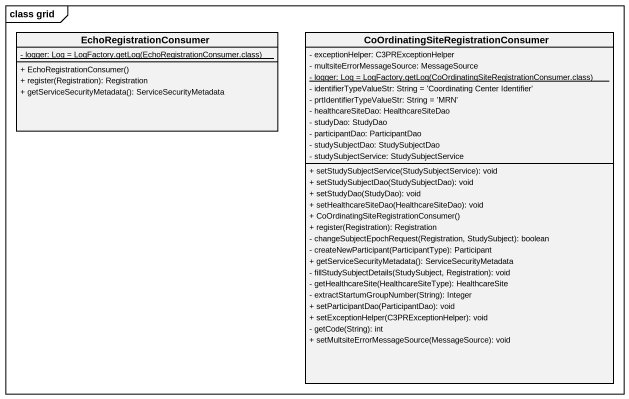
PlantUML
@startuml
mainframe class grid
hide circle
hide empty members
skinparam classAttributeIconSize 0
class EchoRegistrationConsumer {
  {static} {field} - logger: Log = LogFactory.getLog(EchoRegistrationConsumer.class)
  + EchoRegistrationConsumer()
  + register(Registration): Registration
  + getServiceSecurityMetadata(): ServiceSecurityMetadata
}
class "CoOrdinatingSiteRegistrationConsumer" as CoOrdinatingSiteRegistration {
  - exceptionHelper: C3PRExceptionHelper
  - multsiteErrorMessageSource: MessageSource
  {static} {field} - logger: Log = LogFactory.getLog(CoOrdinatingSiteRegistrationConsumer.class)
  - identifierTypeValueStr: String = 'Coordinating Center Identifier'
  - prtIdentifierTypeValueStr: String = 'MRN'
  - healthcareSiteDao: HealthcareSiteDao
  - studyDao: StudyDao
  - participantDao: ParticipantDao
  - studySubjectDao: StudySubjectDao
  - studySubjectService: StudySubjectService
  + setStudySubjectService(StudySubjectService): void
  + setStudySubjectDao(StudySubjectDao): void
  + setStudyDao(StudyDao): void
  + setHealthcareSiteDao(HealthcareSiteDao): void
  + CoOrdinatingSiteRegistrationConsumer()
  + register(Registration): Registration
  - changeSubjectEpochRequest(Registration, StudySubject): boolean
  - createNewParticipant(ParticipantType): Participant
  + getServiceSecurityMetadata(): ServiceSecurityMetadata
  - fillStudySubjectDetails(StudySubject, Registration): void
  - getHealthcareSite(HealthcareSiteType): HealthcareSite
  - extractStartumGroupNumber(String): Integer
  + setParticipantDao(ParticipantDao): void
  + setExceptionHelper(C3PRExceptionHelper): void
  - getCode(String): int
  + setMultsiteErrorMessageSource(MessageSource): void
}
@enduml
